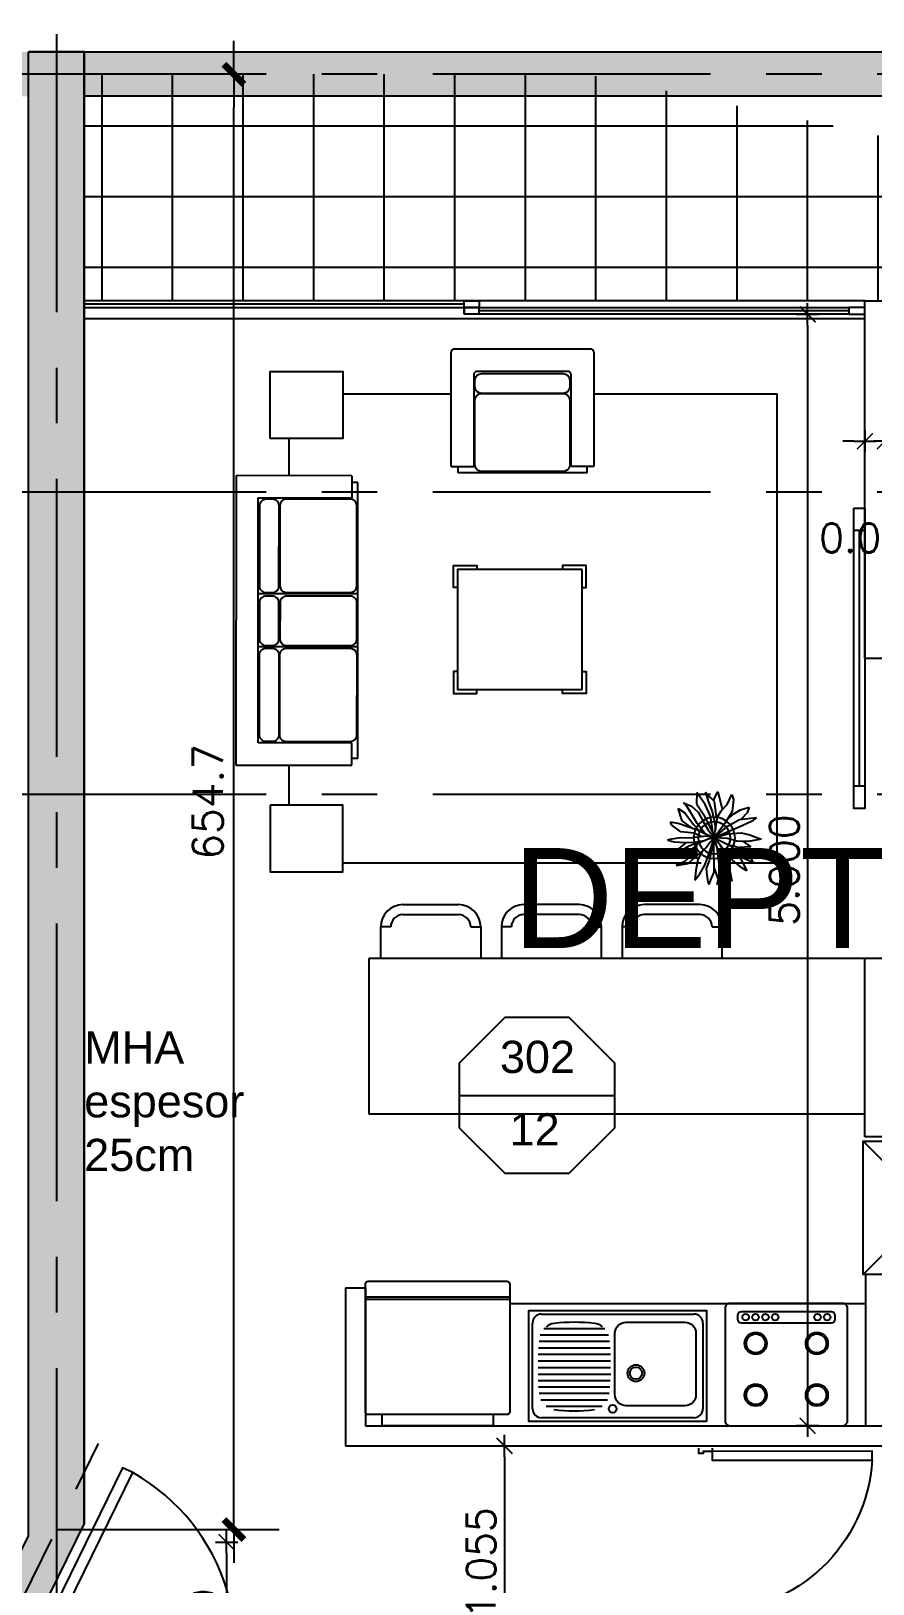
# Model space of a CAD drawing. Header units: millimetres. Extents: x -13 to 194, y -13 to 66.
# Drawn here: x 174.74 to 178.53, y 30.76 to 37.74 of the extents above; entities that cross this region are included whole.
import ezdxf

# ---------------------------------------------------------------- set-up
doc = ezdxf.new("R2010")
doc.units = ezdxf.units.MM
doc.linetypes.add('CENTER', pattern=[2, 1.25, -0.25, 0.25, -0.25])
for name, color, linetype in [('01', 1, 'Continuous'), ('04', 4, 'Continuous'), ('06', 6, 'Continuous'), ('Capa1', 80, 'Continuous'), ('COTAS', 1, 'Continuous'), ('COTAS1', 2, 'Continuous'), ('Cotas2', 1, 'Continuous'), ('EJES', 1, 'CENTER'), ('GRIS', 9, 'Continuous'), ('LOSAS', 7, 'Continuous'), ('MUROS_EST', 5, 'Continuous'), ('PISOS', 8, 'Continuous'), ('PUERTAS', 1, 'Continuous'), ('VIGAS_1', 2, 'Continuous')]:
    doc.layers.add(name, color=color, linetype=linetype)
doc.styles.add('Arial', font='arial.ttf')
doc.styles.add('INTERARQ', font='ROMANS.SHX')
doc.styles.add('ROMANS', font='romans.shx', dxfattribs={"height": 16.875})
doc.styles.get("Standard").update_dxf_attribs({"font": 'arial.ttf'})
doc.dimstyles.new('ESCALA_1-50', dxfattribs={"dimtxt": 0.13, "dimasz": 0.05, "dimexe": 0.18, "dimexo": 0.0625, "dimgap": 0.04, "dimtad": 1, "dimdec": 3, "dimzin": 0, "dimdsep": 46, "dimtxsty": 'INTERARQ', "dimblk": 'DIMTICK', "dimcen": 0.09, "dimse1": 1, "dimse2": 1, "dimclrd": 1, "dimclre": 1, "dimclrt": 2, "dimadec": 0, "dimazin": 0, "dimtfac": 4.5, "dimtdec": 3, "dimtofl": 0, "dimtmove": 2, "dimatfit": 3, "dimldrblk": 'DIMTICK', "dimfxl": 1, "dimtolj": 1, "dimtzin": 0, "dimarcsym": 0})

# ---------------------------------------------------------------- blocks, each defined once
blk = doc.blocks.new('DIMTICK')
at = {"color": 1}
for p, q in [((-1, 0), (1, 0)), ((0, 1), (0, -1))]:
    blk.add_line(p, q, dxfattribs=at)
at = {"color": 3, "const_width": 0.141}
blk.add_lwpolyline([(0.71, 0.71), (-0.71, -0.71)], dxfattribs=at)
blk = doc.blocks.new('*D171')
at = {"layer": '01', "color": 1, "lineweight": -2, "transparency": 16777216}
blk.add_line((175.6181, 30.8941), (175.6181, 30.0741), dxfattribs=at)
at = {"layer": 'Defpoints', "color": 0, "transparency": 16777216}
for p in [(175.8004, 30.9441), (175.6181, 30.0241), (175.8004, 30.0241)]:
    blk.add_point(p, dxfattribs=at)
at = {"layer": '01', "color": 1, "lineweight": -2, "transparency": 16777216, "xscale": 0.05, "yscale": 0.05, "zscale": 0.05}
for p, rotation in [((175.6181, 30.9441), 90), ((175.6181, 30.0241), 270)]:
    blk.add_blockref('DIMTICK', p, dxfattribs=dict(at, rotation=rotation))
at = {"layer": '01', "color": 2, "transparency": 16777216, "insert": (175.5131, 30.4841), "char_height": 0.13, "attachment_point": 5, "rotation": 90, "style": 'INTERARQ'}
blk.add_mtext('\\A1;0.920', dxfattribs=at)
blk = doc.blocks.new('kkk')
at = {"color": 8}
for p, q in [((1260.7491, 67.1294), (1260.7675, 67.0997)), ((1260.8014, 67.1121), (1260.7491, 67.1294)), ((1260.806, 67.1615), (1260.8129, 67.1245)), ((1260.8198, 67.1558), (1260.806, 67.1615)), ((1260.8483, 67.1179), (1260.8198, 67.1558)), ((1260.8737, 67.1195), (1260.8806, 67.1649)), ((1260.8806, 67.1649), (1260.8845, 67.1748)), ((1260.8845, 67.1748), (1260.8906, 67.1459)), ((1260.8906, 67.1459), (1260.8937, 67.0989)), ((1260.9376, 67.1294), (1260.9083, 67.0816)), ((1260.9206, 67.1278), (1260.9337, 67.1517)), ((1260.9329, 67.1657), (1260.9422, 67.1517)), ((1260.9337, 67.1517), (1260.9329, 67.1657)), ((1260.9422, 67.1517), (1260.9376, 67.1294)), ((1260.9776, 67.1038), (1260.993, 67.1368)), ((1260.993, 67.1368), (1260.9837, 67.0857)), ((1260.7244, 67.1063), (1260.7383, 67.0717)), ((1260.7414, 67.0907), (1260.7244, 67.1063)), ((1260.7383, 67.0717), (1260.7637, 67.0428)), ((1260.7714, 67.0717), (1260.7414, 67.0907)), ((1260.7675, 67.0997), (1260.8175, 67.0626)), ((1260.8121, 67.047), (1260.7714, 67.0717)), ((1260.8327, 67.0683), (1260.8014, 67.1121)), ((1260.8129, 67.1245), (1260.8391, 67.0503)), ((1260.8175, 67.0626), (1260.8437, 67.0387)), ((1260.8545, 67.061), (1260.8483, 67.1179)), ((1260.8676, 67.0082), (1260.8752, 67.0783)), ((1260.8752, 67.0783), (1260.8737, 67.1195)), ((1260.9083, 67.0816), (1260.888, 67.0333)), ((1260.8937, 67.0989), (1260.8922, 67.0544)), ((1260.8936, 67.0948), (1260.9206, 67.1278)), ((1260.8999, 67.0478), (1260.9437, 67.0659)), ((1260.9053, 67.0503), (1260.9468, 67.0997)), ((1260.9468, 67.0997), (1260.9376, 67.0626)), ((1260.9437, 67.0659), (1260.9776, 67.1038)), ((1260.9837, 67.0857), (1260.9522, 67.0511)), ((1260.6791, 67.0115), (1260.7168, 67.0008)), ((1260.689, 67.0057), (1260.6791, 67.0115)), ((1260.6806, 67.0494), (1260.7291, 67.0503)), ((1260.7306, 67.0132), (1260.6806, 67.0494)), ((1260.7021, 66.9884), (1260.689, 67.0057)), ((1260.7168, 67.0008), (1260.7614, 66.9835)), ((1260.7291, 67.0503), (1260.7752, 67.0189)), ((1260.7806, 66.9901), (1260.7306, 67.0132)), ((1260.7637, 67.0428), (1260.8037, 67.0214)), ((1260.7752, 67.0189), (1260.8563, 66.9787)), ((1260.8037, 67.0214), (1260.8383, 67.0024)), ((1260.8563, 67.013), (1260.8121, 67.047)), ((1260.8383, 67.0024), (1260.8744, 66.974)), ((1260.8391, 67.0503), (1260.8744, 66.974)), ((1260.8696, 67.0272), (1260.8545, 67.061)), ((1260.8744, 66.974), (1260.8676, 67.0082)), ((1260.8744, 66.974), (1260.8799, 67.0008)), ((1260.9414, 66.9967), (1260.8744, 66.974)), ((1260.8744, 66.974), (1260.9722, 66.9959)), ((1260.8968, 66.9959), (1260.8744, 66.974)), ((1260.8799, 67.0008), (1260.8999, 67.0478)), ((1260.8922, 67.0544), (1260.8838, 67.01)), ((1260.916, 67.0091), (1260.8968, 66.9959)), ((1260.9399, 67.0354), (1260.916, 67.0091)), ((1260.9299, 67.0244), (1260.9676, 67.0445)), ((1260.9522, 67.0511), (1260.9399, 67.0354)), ((1260.9645, 67.0049), (1260.9414, 66.9967)), ((1260.9907, 67.014), (1260.9645, 67.0049)), ((1260.9676, 67.0445), (1261.0145, 67.0527)), ((1260.9722, 66.9959), (1261.006, 67.0082)), ((1261.0284, 67.0354), (1260.9907, 67.014)), ((1261.006, 67.0082), (1261.033, 67.0066)), ((1261.0145, 67.0527), (1261.0561, 67.0577)), ((1261.0561, 67.0577), (1261.0284, 67.0354)), ((1261.033, 67.0066), (1261.0645, 67.0016)), ((1261.0745, 66.9967), (1261.0537, 66.9884)), ((1261.0645, 67.0016), (1261.0745, 66.9967)), ((1260.714, 66.9781), (1260.6752, 66.9588)), ((1260.6752, 66.9588), (1260.7514, 66.9406)), ((1260.7191, 66.9736), (1260.7021, 66.9884)), ((1260.7945, 66.9629), (1260.7191, 66.9736)), ((1260.7583, 66.9447), (1260.7306, 66.9192)), ((1260.7845, 66.9604), (1260.7583, 66.9447)), ((1260.7606, 66.8978), (1260.8121, 66.9291)), ((1260.7614, 66.9835), (1260.8137, 66.972)), ((1260.8475, 66.981), (1260.7806, 66.9901)), ((1260.8283, 66.967), (1260.7845, 66.9604)), ((1260.8121, 66.9291), (1260.8744, 66.974)), ((1260.8137, 66.972), (1260.8416, 66.9688)), ((1260.8744, 66.974), (1260.8245, 66.9175)), ((1260.8268, 66.864), (1260.8744, 66.974)), ((1260.8744, 66.974), (1260.8283, 66.967)), ((1260.8744, 66.974), (1260.8475, 66.981)), ((1260.8744, 66.974), (1260.8575, 66.9159)), ((1260.9353, 66.9761), (1260.8744, 66.974)), ((1260.9807, 66.9423), (1260.8744, 66.974)), ((1260.9068, 66.9472), (1260.8744, 66.974)), ((1260.8744, 66.974), (1260.9091, 66.9027)), ((1260.8768, 66.9175), (1260.8744, 66.974)), ((1260.9391, 66.9266), (1260.9068, 66.9472)), ((1261.0091, 66.9497), (1260.9148, 66.962)), ((1260.9171, 66.9406), (1260.9768, 66.92)), ((1260.983, 66.9752), (1260.9353, 66.9761)), ((1261.023, 66.9208), (1260.9807, 66.9423)), ((1261.0207, 66.9744), (1260.983, 66.9752)), ((1261.0045, 66.9748), (1261.053, 66.9579)), ((1261.0507, 66.9439), (1261.0091, 66.9497)), ((1261.0537, 66.9884), (1261.0207, 66.9744)), ((1261.0745, 66.9637), (1261.0507, 66.9439)), ((1261.053, 66.9579), (1261.0745, 66.9637)), ((1260.7306, 66.9192), (1260.689, 66.8986)), ((1260.689, 66.8986), (1260.7106, 66.892)), ((1260.7106, 66.892), (1260.7606, 66.8978)), ((1260.7714, 66.8903), (1260.7545, 66.8623)), ((1260.7971, 66.9199), (1260.7714, 66.8903)), ((1260.7952, 66.8664), (1260.7875, 66.7931)), ((1260.8245, 66.9175), (1260.7952, 66.8664)), ((1260.8045, 66.8153), (1260.8268, 66.864)), ((1260.8575, 66.9159), (1260.8522, 66.859)), ((1260.8883, 66.8771), (1260.8768, 66.9175)), ((1260.8899, 66.8269), (1260.8883, 66.8771)), ((1260.9168, 66.8681), (1260.9076, 66.9043)), ((1260.9091, 66.9027), (1260.9453, 66.8722)), ((1260.9129, 66.817), (1260.916, 66.8681)), ((1260.916, 66.8681), (1260.956, 66.8203)), ((1260.9714, 66.8945), (1260.9391, 66.9266)), ((1260.9453, 66.8722), (1260.9776, 66.8549)), ((1260.9714, 66.8277), (1260.9545, 66.8673)), ((1261.0022, 66.8565), (1260.9714, 66.8945)), ((1260.9768, 66.92), (1261.0153, 66.9068)), ((1261.0153, 66.9068), (1261.0591, 66.8986)), ((1261.0591, 66.8986), (1261.023, 66.9208)), ((1260.7545, 66.8623), (1260.7421, 66.8252)), ((1260.7421, 66.8252), (1260.7675, 66.8326)), ((1260.7675, 66.8326), (1260.7937, 66.859)), ((1260.7875, 66.7931), (1260.8045, 66.8153)), ((1260.8522, 66.859), (1260.8614, 66.8211)), ((1260.8614, 66.8211), (1260.8799, 66.7733)), ((1260.8799, 66.7733), (1260.8899, 66.8269)), ((1260.8899, 66.85), (1260.9129, 66.817)), ((1260.956, 66.8203), (1260.9814, 66.8071)), ((1260.9814, 66.8071), (1260.9714, 66.8277)), ((1260.9776, 66.8549), (1261.016, 66.8351)), ((1261.016, 66.8351), (1261.0022, 66.8565))]:
    blk.add_line(p, q, dxfattribs=at)
for radius in [0.0887, 0.0687]:
    blk.add_circle((1260.8744, 66.974), radius, dxfattribs=at)
blk = doc.blocks.new('TICK1')
at = {"color": 2}
for points in [[(0, 0), (-1, 0)], [(0, 0), (1, 0)]]:
    blk.add_lwpolyline(points, dxfattribs=at)
at = {"color": 2, "const_width": 0.2}
blk.add_lwpolyline([(-0.3, -0.3), (0.3, 0.3)], dxfattribs=at)
blk = doc.blocks.new('REFRI')
for p, q in [((-0.58, -0.325), (-0.58, 0.325)), ((-0.57, -0.325), (-0.57, 0.325))]:
    blk.add_line(p, q)
blk.add_lwpolyline([(-0.6368, 0.325), (-0.0632, 0.325, -0.414214), (-0.05, 0.3118), (-0.05, -0.3118, -0.414214), (-0.0632, -0.325), (-0.6368, -0.325, -0.414214), (-0.65, -0.3118), (-0.65, 0.3118, -0.414214)], format="xyb", close=True)
blk.add_lwpolyline([(-0.05, 0.25), (0, 0.25), (0, -0.25), (-0.05, -0.25)])
blk = doc.blocks.new('P_75')
at = {"color": 9}
blk.add_arc((-0.0129, 0.0592), 0.7221, 93.33599, 179.93331, dxfattribs=at)
at = {"layer": 'PUERTAS'}
blk.add_lwpolyline([(-0.015, 0.06), (-0.055, 0.06), (-0.055, 0.78), (-0.0149, 0.78)], close=True, dxfattribs=at)
for points in [[(-0.75, 0), (-0.725, 0), (-0.725, 0.02), (-0.735, 0.02), (-0.735, 0.06), (-0.75, 0.06)], [(0, 0.06), (-0.015, 0.06), (-0.015, 0.02), (-0.025, 0.02), (-0.025, 0), (0, 0)]]:
    blk.add_lwpolyline(points, dxfattribs=at)
blk = doc.blocks.new('LAVPLATO')
for p, q in [((-0.383, -0.443), (-0.383, -0.057)), ((-0.343, -0.017), (0.343, -0.017)), ((0.0694, -0.0675), (0.3226, -0.0675)), ((0.383, -0.057), (0.383, -0.443)), ((0.0387, -0.1255), (0.3533, -0.1255)), ((0.0458, -0.0965), (0.3462, -0.0965)), ((0.0338, -0.1835), (0.3582, -0.1835)), ((0.0357, -0.1545), (0.3563, -0.1545)), ((0.0315, -0.2115), (0.3574, -0.2115)), ((0.0319, -0.2415), (0.3578, -0.2415)), ((0.0323, -0.2715), (0.3582, -0.2715)), ((0.0327, -0.3015), (0.3578, -0.3015)), ((0.0342, -0.3305), (0.3563, -0.3305)), ((0.0342, -0.3305), (0.3563, -0.3305)), ((0.0369, -0.3595), (0.3536, -0.3595)), ((0.0369, -0.3595), (0.3536, -0.3595)), ((0.0416, -0.3885), (0.3489, -0.3885)), ((0.0586, -0.4175), (0.3319, -0.4175)), ((0.343, -0.483), (-0.343, -0.483))]:
    blk.add_line(p, q)
blk.add_lwpolyline([(-0.4, 0), (0.4, 0), (0.4, -0.5), (-0.4, -0.5)], close=True)
blk.add_lwpolyline([(-0.302, -0.0709), (-0.037, -0.0709, -0.414214), (0.013, -0.1209), (0.013, -0.3965, -0.414214), (-0.037, -0.4465), (-0.302, -0.4465, -0.414214), (-0.352, -0.3965), (-0.352, -0.1209, -0.414214)], format="xyb", close=True)
for centre, radius in [((0.023, -0.057), 0.0175), ((-0.082, -0.2175), 0.038), ((-0.082, -0.2175), 0.0275)]:
    blk.add_circle(centre, radius)
for centre, radius, start, end in [((-0.343, -0.057), 0.04, 90, 180), ((0.196, -0.7978), 0.75, 83.02075, 96.97925), ((0.343, -0.057), 0.04, 360, 90), ((-0.343, -0.443), 0.04, 180, 270), ((0.1132, -0.3662), 0.075, 233.56948, 263.02075), ((0.1952, 0.3038), 0.75, 263.02075, 276.97925), ((0.2773, -0.3662), 0.075, 276.97925, 306.43052), ((0.343, -0.443), 0.04, 270, 360)]:
    blk.add_arc(centre, radius, start, end)
blk = doc.blocks.new('encimera')
for points in [[(-0.5635, -0.275), (-0.0548, -0.275, 0.414214), (-0.0341, -0.2543), (-0.0341, 0.2543, 0.414214), (-0.0548, 0.275), (-0.5635, 0.275, 0.414214), (-0.5841, 0.2543), (-0.5841, -0.2543, 0.414214)], [(-0.5298, -0.22), (-0.5134, -0.22, 0.414214), (-0.4968, -0.2035), (-0.4968, 0.2035, 0.414214), (-0.5134, 0.22), (-0.5298, 0.22, 0.414214), (-0.5463, 0.2035), (-0.5463, -0.2035, 0.414214)]]:
    blk.add_lwpolyline(points, format="xyb", close=True)
at = {"color": 9}
for centre, radius in [((-0.5218, 0.1843), 0.0148), ((-0.5218, 0.1401), 0.0148), ((-0.4042, 0.1375), 0.0424), ((-0.1716, 0.1375), 0.0424), ((-0.5218, -0.0499), 0.0148), ((-0.5218, -0.0942), 0.0148), ((-0.5218, -0.1385), 0.0148), ((-0.4042, -0.1375), 0.0424), ((-0.1716, -0.1375), 0.0424), ((-0.5218, -0.1828), 0.0148)]:
    blk.add_circle(centre, radius, dxfattribs=at)
for centre in [(-0.4042, 0.1375), (-0.1716, 0.1375), (-0.4042, -0.1375), (-0.1716, -0.1375)]:
    blk.add_circle(centre, 0.05)
blk = doc.blocks.new('*D322')
at = {"layer": '01', "color": 1, "lineweight": -2, "transparency": 16777216}
for p, q in [((178.4406, 35.8964), (178.3906, 35.8964)), ((178.6306, 35.8964), (178.6806, 35.8964))]:
    blk.add_line(p, q, dxfattribs=at)
at = {"layer": 'Defpoints', "color": 0, "transparency": 16777216}
for p in [(178.5806, 36.5273), (178.4906, 36.4472), (178.5806, 35.8964)]:
    blk.add_point(p, dxfattribs=at)
at = {"layer": '01', "color": 1, "lineweight": -2, "transparency": 16777216, "xscale": 0.05, "yscale": 0.05, "zscale": 0.05}
blk.add_blockref('DIMTICK', (178.4906, 35.8964), dxfattribs=at)
at = {"layer": '01', "color": 1, "lineweight": -2, "transparency": 16777216, "xscale": 0.05, "yscale": 0.05, "zscale": 0.05, "rotation": 180}
blk.add_blockref('DIMTICK', (178.5806, 35.8964), dxfattribs=at)
at = {"layer": '01', "color": 2, "transparency": 16777216, "insert": (178.5356, 35.4614), "char_height": 0.13, "attachment_point": 5, "style": 'INTERARQ'}
blk.add_mtext('\\A1;0.090', dxfattribs=at)
blk = doc.blocks.new('*D258')
at = {"layer": '01', "color": 1, "lineweight": -2, "transparency": 16777216}
blk.add_line((178.2324, 36.4172), (178.2324, 31.5173), dxfattribs=at)
at = {"layer": 'Defpoints', "color": 0, "transparency": 16777216}
for p in [(178.4906, 36.4672), (178.2324, 31.4673), (178.4926, 31.4673)]:
    blk.add_point(p, dxfattribs=at)
at = {"layer": '01', "color": 1, "lineweight": -2, "transparency": 16777216, "xscale": 0.05, "yscale": 0.05, "zscale": 0.05}
for p, rotation in [((178.2324, 36.4672), 90), ((178.2324, 31.4673), 270)]:
    blk.add_blockref('DIMTICK', p, dxfattribs=dict(at, rotation=rotation))
at = {"layer": '01', "color": 2, "transparency": 16777216, "insert": (178.1274, 33.9672), "char_height": 0.13, "attachment_point": 5, "rotation": 90, "style": 'INTERARQ'}
blk.add_mtext('\\A1;5.000', dxfattribs=at)
blk = doc.blocks.new('*D264')
at = {"layer": '01', "color": 1, "lineweight": -2, "transparency": 16777216}
blk.add_line((176.8688, 31.3273), (176.8688, 30.3723), dxfattribs=at)
at = {"layer": 'Defpoints', "color": 0, "transparency": 16777216}
for p in [(176.1525, 31.3773), (176.1525, 30.3223), (176.8688, 30.3223)]:
    blk.add_point(p, dxfattribs=at)
at = {"layer": '01', "color": 1, "lineweight": -2, "transparency": 16777216, "xscale": 0.05, "yscale": 0.05, "zscale": 0.05}
for p, rotation in [((176.8688, 31.3773), 90), ((176.8688, 30.3223), 270)]:
    blk.add_blockref('DIMTICK', p, dxfattribs=dict(at, rotation=rotation))
at = {"layer": '01', "color": 2, "transparency": 16777216, "insert": (176.7638, 30.8498), "char_height": 0.13, "attachment_point": 5, "rotation": 90, "style": 'INTERARQ'}
blk.add_mtext('\\A1;1.055', dxfattribs=at)

msp = doc.modelspace()

# ---------------------------------------------------------------- hatches: boundary and pattern name
at = {"layer": 'MUROS_EST', "transparency": 33554687}
h = msp.add_hatch(color=256, dxfattribs=at)
h.dxf.hatch_style = 1
h.paths.add_polyline_path([(181.4106, 23.5073), (181.1606, 23.5073), (181.1606, 21.5273), (177.9375, 21.5273), (177.9375, 25.2273), (175.6025, 25.2273), (175.6025, 25.0273), (177.7375, 25.0273), (177.7375, 21.5273), (175.6025, 21.5273), (175.6025, 21.3273), (180.8606, 21.3273), (180.8606, 21.1419), (181.0606, 21.1419), (181.0606, 21.3273), (181.4117, 21.3273)])
h.paths.add_polyline_path([(181.4106, 30.0873), (181.1606, 30.0873), (181.1606, 29.0223), (175.8025, 29.0223), (175.8025, 30.0458), (175.6025, 30.0458), (175.6025, 28.7723), (175.9606, 28.7723), (175.9606, 26.1803), (176.1606, 26.1803), (176.1606, 28.7723), (181.4106, 28.7723)])
h.paths.add_polyline_path([(174.9775, 37.6473), (174.7275, 37.6473), (174.7275, 37.4473), (174.7275, 30.9728), (174.441, 30.3884), (174.6206, 30.3003), (174.9775, 31.0284)])
h.paths.add_polyline_path([(169.0025, 37.4473), (170.185, 37.4473), (170.185, 37.6473), (168.7525, 37.6473), (168.7525, 33.7473), (169.0025, 33.7473)])
h.paths.add_polyline_path([(174.2025, 24.9373), (174.0025, 24.9373), (174.0025, 23.4773), (168.3025, 23.4773), (168.3025, 23.2773), (174.0025, 23.2773), (174.0025, 21.8173), (174.2025, 21.8173)])
h.paths.add_polyline_path([(174.2025, 20.8673), (174.0025, 20.8673), (174.0025, 18.2773), (168.3025, 18.2773), (168.3025, 18.0773), (168.8025, 18.0773), (168.8025, 17.0773), (169.0025, 17.0773), (169.0025, 18.0773), (174.0025, 18.0773), (174.0025, 17.5773), (174.2025, 17.5773)])
h.paths.add_polyline_path([(174.9525, 15.9873), (174.6078, 16.7181), (174.4269, 16.6328), (174.7525, 15.9425), (174.7525, 13.7227), (174.7525, 9.5444), (174.7525, 9.2944), (174.9525, 9.2944), (174.9525, 9.4944), (174.9525, 9.5405), (174.9525, 13.7227)])
h.paths.add_polyline_path([(169.0025, 12.7707), (168.8025, 12.7707), (168.8025, 9.4944), (169.0025, 9.4944)])
h.paths.add_polyline_path([(169.0025, 12.9773), (168.8025, 12.9773), (168.8025, 12.7707), (169.0025, 12.7707)])
h.paths.add_polyline_path([(170.187, 9.4944), (169.0025, 9.4944), (169.0025, 9.2944), (170.187, 9.2944)])
h.paths.add_polyline_path([(169.0025, 9.4944), (168.8025, 9.4944), (168.8025, 9.2944), (169.0025, 9.2944)])
h.paths.add_polyline_path([(181.3606, 14.0173), (181.1606, 14.0173), (181.1606, 12.7707), (181.3606, 12.7707)])
h.paths.add_polyline_path([(181.3606, 12.7707), (181.1606, 12.7707), (181.1606, 9.4944), (181.3606, 9.4944)])
h.paths.add_polyline_path([(181.1606, 9.4944), (180.9606, 9.4944), (180.9606, 9.2944), (181.1606, 9.2944)])
h.paths.add_polyline_path([(181.3606, 9.4944), (181.1606, 9.4944), (181.1606, 9.2944), (181.3606, 9.2944)])
at = {"layer": 'PISOS'}
h = msp.add_hatch(dxfattribs=at)
h.set_pattern_fill('ANSI37', color=256, scale=0.1, angle=45, style=0)
h.set_pattern_definition([(90, (-683.78006, 1128.5619), (-0.3175, 1e-16), []), (180, (-683.78006, 1128.5619), (-1e-16, -0.3175), [])])
h.paths.add_polyline_path([(181.1606, 37.5473), (181.1606, 37.4487), (180.3369, 36.8976), (177.2375, 37.5473)], flags=0)
h.paths.add_polyline_path([(177.2375, 37.5473), (177.2375, 36.5273), (178.4906, 36.5273), (178.6281, 36.5273), (181.1606, 36.5272), (181.1606, 36.8272), (181.1606, 37.5473)])
h.paths.add_polyline_path([(176.6362, 37.5473), (175.6509, 37.5473), (175.6509, 37.3973), (175.6509, 36.5273), (177.2375, 36.5273), (177.2375, 37.5473)])
h.paths.add_polyline_path([(175.6509, 37.3973), (175.6509, 37.5473), (174.9775, 37.5473), (174.9775, 36.5273), (175.6509, 36.5273)])
at = {"layer": 'VIGAS_1', "transparency": 33554687}
h = msp.add_hatch(color=256, dxfattribs=at)
h.dxf.hatch_style = 1
h.paths.add_polyline_path([(181.4106, 37.4487), (181.1606, 37.4487), (181.1606, 36.8272), (181.4106, 36.8272)])
h.paths.add_polyline_path([(181.4106, 37.6473), (174.9775, 37.6473), (174.9775, 37.4487), (181.4106, 37.4487)])
h.paths.add_polyline_path([(174.7275, 37.6473), (170.185, 37.6473), (170.185, 37.4473), (174.7275, 37.4473)])

# ---------------------------------------------------------------- linework, layer by layer
at = {"layer": '06'}
for p, q in [((174.9775, 37.6473), (174.7275, 37.6473)), ((178.4906, 34.9195), (178.4906, 36.5273)), ((178.4906, 36.5273), (178.5806, 36.5273)), ((178.5806, 34.9195), (178.4906, 34.9195)), ((178.4906, 32.7673), (178.4906, 33.5695)), ((178.5806, 33.5695), (178.4906, 33.5695)), ((179.0826, 32.7673), (178.4906, 32.7673)), ((176.1525, 32.0873), (176.2425, 32.0873)), ((176.1525, 32.0873), (176.1525, 31.3773)), ((176.2425, 32.0873), (176.2425, 31.4673)), ((176.2425, 31.4673), (178.7801, 31.4673)), ((176.1525, 31.3773), (181.1606, 31.3773))]:
    msp.add_line(p, q, dxfattribs=at)
at = {"layer": 'COTAS'}
for p, q in [((178.4906, 36.5273), (174.9775, 36.5273)), ((176.6867, 36.5122), (174.9775, 36.5123)), ((174.9775, 36.4973), (176.7542, 36.4972)), ((176.6867, 36.4972), (176.6867, 36.5272)), ((176.6867, 36.5272), (176.7542, 36.5272)), ((176.6867, 36.4672), (176.6867, 36.4972)), ((176.6867, 36.4972), (176.7542, 36.4972)), ((176.7542, 36.4972), (176.6867, 36.4972)), ((176.6867, 36.4972), (176.6867, 36.4672)), ((178.418, 36.4672), (176.6867, 36.4672)), ((176.7542, 36.5272), (176.7542, 36.4972)), ((176.7542, 36.4672), (176.7542, 36.4972)), ((176.7542, 36.4972), (178.418, 36.4972)), ((178.418, 36.4822), (176.7542, 36.4822)), ((178.418, 36.4972), (178.418, 36.4672)), ((178.4906, 36.4972), (178.418, 36.4972)), ((178.418, 36.4672), (178.4906, 36.4672)), ((178.4906, 36.4472), (174.9775, 36.4473))]:
    msp.add_line(p, q, dxfattribs=at)
at = {"layer": 'COTAS1', "color": 2}
msp.add_line((175.6509, 31.1506), (175.6509, 37.3973), dxfattribs=at)
at = {"layer": 'Cotas2'}
msp.add_line((174.8525, 31.0006), (175.8547, 31.0006), dxfattribs=at)
at = {"layer": 'EJES'}
for p, q in [((174.8525, 41.7272), (174.8525, 5.5947)), ((185.796, 37.5473), (164.6028, 37.5473)), ((185.796, 35.6673), (164.6028, 35.6673)), ((185.796, 34.3071), (164.6028, 34.3071)), ((174.2809, 29.8346), (175.0424, 31.3878))]:
    msp.add_line(p, q, dxfattribs=at)
at = {"layer": 'GRIS'}
for p, q in [((174.7525, 37.6473), (174.9525, 37.6473)), ((177.24, 35.7548), (177.2399, 35.7825)), ((176.182, 35.7412), (176.182, 35.6415)), ((176.2093, 35.7111), (176.182, 35.7111)), ((178.4906, 35.4945), (178.4406, 35.4945)), ((178.4656, 34.3445), (178.4656, 35.4945)), ((176.209, 35.2091), (175.7601, 35.2094)), ((176.2089, 34.9713), (175.7599, 34.9715)), ((178.4906, 34.3445), (178.4406, 34.3445)), ((178.4826, 32.1473), (179.0826, 32.7473)), ((178.4826, 32.7473), (179.0826, 32.1473)), ((178.4926, 32.1473), (178.4926, 31.4673))]:
    msp.add_line(p, q, dxfattribs=at)
at = {"layer": 'GRIS', "color": 9}
for p, q in [((176.6288, 35.7822), (176.6286, 36.2965)), ((176.6439, 36.3118), (177.255, 36.3121)), ((177.2703, 36.2968), (177.2705, 35.7825)), ((176.73, 36.1952), (176.7302, 35.7822)), ((177.1537, 36.2107), (176.7453, 36.2105)), ((177.1692, 35.7824), (177.169, 36.1954)), ((176.6288, 35.7822), (176.7302, 35.7822)), ((176.6595, 35.7545), (176.6594, 35.7822)), ((177.2705, 35.7825), (177.1692, 35.7824)), ((175.6606, 35.7415), (175.6599, 34.4395)), ((176.182, 35.7412), (175.6606, 35.7415)), ((176.2087, 34.4693), (176.2093, 35.7111)), ((177.24, 35.7548), (176.6595, 35.7545)), ((175.7597, 34.5392), (175.7603, 35.6417)), ((175.7603, 35.6417), (176.182, 35.6415)), ((176.1814, 34.539), (175.7597, 34.5392)), ((176.1814, 34.4392), (176.1814, 34.539)), ((175.6599, 34.4395), (176.1814, 34.4392)), ((176.2087, 34.4693), (176.1814, 34.4694)), ((176.4115, 33.8116), (176.6615, 33.8117)), ((177.2046, 33.8116), (176.9546, 33.8117)), ((177.7475, 33.8116), (177.4975, 33.8116)), ((176.4116, 33.7666), (176.6616, 33.7667)), ((177.2046, 33.7666), (176.9546, 33.7667)), ((177.7475, 33.7666), (177.4975, 33.7666)), ((176.3116, 33.5695), (176.3116, 33.7116)), ((176.3566, 33.7116), (176.3116, 33.7116)), ((176.7166, 33.7117), (176.7616, 33.7117)), ((176.7616, 33.7117), (176.7616, 33.5696)), ((176.8546, 33.7117), (176.8545, 33.5696)), ((176.8996, 33.7117), (176.8546, 33.7117)), ((177.2596, 33.7116), (177.3046, 33.7116)), ((177.3045, 33.5695), (177.3046, 33.7116)), ((177.3975, 33.7116), (177.3975, 33.5695)), ((177.4425, 33.7116), (177.3975, 33.7116)), ((177.8025, 33.7116), (177.8475, 33.7115)), ((177.8475, 33.5694), (177.8475, 33.7115)), ((178.4906, 33.5695), (176.2586, 33.5695)), ((176.2586, 33.5695), (176.2586, 32.8695)), ((178.4906, 32.8695), (176.2586, 32.8695)), ((178.4926, 32.0165), (176.8925, 32.0165))]:
    msp.add_line(p, q, dxfattribs=at)
for points in [[(175.8139, 35.9091), (175.8139, 36.2101), (176.1412, 36.2101), (176.1412, 35.9091)], [(177.2174, 35.3191), (176.6574, 35.3191), (176.6574, 34.7791), (177.2174, 34.7791)], [(175.8139, 34.2596), (175.8139, 33.9586), (176.1412, 33.9586), (176.1412, 34.2596)]]:
    msp.add_lwpolyline(points, close=True, dxfattribs=at)
for points in [[(176.7661, 36.2005), (177.1317, 36.2007, -0.414214), (177.1623, 36.1701), (177.1623, 36.1422, -0.414214), (177.1317, 36.1116), (176.7661, 36.1115, -0.414214), (176.7355, 36.1421), (176.7355, 36.1699, -0.414214)], [(176.7661, 36.1112), (177.1317, 36.1114, -0.414214), (177.1624, 36.0808), (177.1625, 35.7909, -0.414214), (177.1319, 35.7602), (176.7663, 35.7601, -0.414214), (176.7357, 35.7907), (176.7355, 36.0806, -0.414214)], [(175.7663, 35.6055), (175.7661, 35.2455, 0.414214), (175.7963, 35.2154), (175.8237, 35.2153, 0.414214), (175.8538, 35.2455), (175.854, 35.6055, 0.414214), (175.8239, 35.6356), (175.7965, 35.6356, 0.414214)], [(175.8581, 35.606), (175.8579, 35.2461, 0.414214), (175.888, 35.2159), (176.1735, 35.2158, 0.414214), (176.2036, 35.2459), (176.2038, 35.6059, 0.414214), (176.1737, 35.636), (175.8882, 35.6362, 0.414214)], [(175.7661, 35.1698), (175.766, 35.007, 0.414214), (175.7961, 34.9768), (175.8235, 34.9768, 0.414214), (175.8537, 35.0069), (175.8538, 35.1697, 0.414214), (175.8237, 35.1999), (175.7963, 35.1999, 0.414214)], [(175.8586, 35.1697), (175.8584, 35.0069, 0.414214), (175.8886, 34.9768), (176.174, 34.9767, 0.414214), (176.2042, 35.0068), (176.2043, 35.1696, 0.414214), (176.1742, 35.1997), (175.8887, 35.1999, 0.414214)], [(175.7658, 34.5753), (175.766, 34.9353, -0.414214), (175.7961, 34.9654), (175.8235, 34.9654, -0.414214), (175.8537, 34.9353), (175.8535, 34.5753, -0.414214), (175.8234, 34.5452), (175.7959, 34.5452, -0.414214)], [(175.8576, 34.5747), (175.8577, 34.9347, -0.414214), (175.8879, 34.9648), (176.1733, 34.9647, -0.414214), (176.2035, 34.9345), (176.2033, 34.5745, -0.414214), (176.1731, 34.5444), (175.8877, 34.5445, -0.414214)]]:
    msp.add_lwpolyline(points, format="xyb", close=True, dxfattribs=at)
for points in [[(176.6287, 36.1077), (176.1412, 36.1077)], [(177.8878, 33.9991), (178.0948, 33.9991), (178.0948, 36.1077), (177.2704, 36.1077)], [(175.8979, 35.9091), (175.8979, 35.7414)], [(176.6574, 35.2384), (176.6392, 35.2384), (176.6392, 35.3368), (176.7447, 35.3368), (176.7447, 35.3191)], [(177.2174, 35.2384), (177.2357, 35.2384), (177.2357, 35.3368), (177.1301, 35.3368), (177.1301, 35.3191)], [(176.6574, 34.8597), (176.6392, 34.8597), (176.6392, 34.7613), (176.7447, 34.7613), (176.7447, 34.7791)], [(177.2174, 34.8597), (177.2357, 34.8597), (177.2357, 34.7613), (177.1301, 34.7613), (177.1301, 34.7791)], [(175.8979, 34.4393), (175.8979, 34.2596)], [(176.1412, 33.9991), (177.754, 33.9991)]]:
    msp.add_lwpolyline(points, dxfattribs=at)
at = {"layer": 'GRIS', "flags": 128}
msp.add_lwpolyline([(178.4406, 35.5945), (178.4906, 35.5945), (178.4906, 34.2445), (178.4406, 34.2445)], close=True, dxfattribs=at)
at = {"layer": 'GRIS'}
for points in [[(179.0826, 32.7473), (179.0826, 32.1473), (178.4826, 32.1473), (178.4826, 32.7473)], [(174.7489, 30.4599), (174.7944, 30.4376), (175.1957, 31.2565), (175.1502, 31.2788)]]:
    msp.add_lwpolyline(points, close=True, dxfattribs=at)
at = {"layer": 'GRIS', "color": 9}
for centre, radius, start, end in [((176.6439, 36.2965), 0.0153, 90.02587, 180.02587), ((177.255, 36.2968), 0.0153, 0.02587, 90.02587), ((176.7453, 36.1952), 0.0153, 90.02587, 180.02587), ((177.1537, 36.1954), 0.0153, 0.02587, 90.02587), ((176.4116, 33.7116), 0.1, 90.01038, 180.01038), ((176.6616, 33.7117), 0.1, 0.01038, 90.01038), ((176.9546, 33.7117), 0.1, 89.98962, 179.98962), ((177.2046, 33.7116), 0.1, 359.98962, 89.98962), ((177.4975, 33.7116), 0.1, 89.98962, 179.98962), ((177.7475, 33.7116), 0.1, 359.98962, 89.98962), ((176.4116, 33.7116), 0.055, 90.01038, 180.01038), ((176.6616, 33.7117), 0.055, 0.01038, 90.01038), ((177.2046, 33.7116), 0.055, 359.98962, 89.98962), ((177.4975, 33.7116), 0.055, 89.98962, 179.98962), ((177.7475, 33.7116), 0.055, 359.98962, 89.98962), ((174.7461, 30.4601), 0.9146, 333.95445, 60.55177)]:
    msp.add_arc(centre, radius, start, end, dxfattribs=at)
at = {"layer": 'GRIS'}
msp.add_arc((176.9546, 33.7117), 0.055, 89.98962, 179.98962, dxfattribs=at)
at = {"layer": 'LOSAS'}
msp.add_line((176.6649, 32.9532), (177.3649, 32.9532), dxfattribs=at)
msp.add_lwpolyline([(176.6649, 32.8082), (176.8699, 32.6032), (177.1598, 32.6032), (177.3649, 32.8082), (177.3649, 33.0981), (177.1598, 33.3032), (176.8699, 33.3032), (176.6649, 33.0981)], close=True, dxfattribs=at)
at = {"layer": 'MUROS_EST'}
msp.add_line((174.9775, 31.0284), (174.9775, 37.6473), dxfattribs=at)
msp.add_lwpolyline([(174.7275, 37.6473), (174.9775, 37.6473), (174.9775, 31.0284), (174.6206, 30.3003), (174.441, 30.3884), (174.7275, 30.9728), (174.7275, 37.6473)], dxfattribs=at)
at = {"layer": 'VIGAS_1'}
msp.add_lwpolyline([(174.9775, 37.6473), (181.4106, 37.6473), (181.4106, 37.4487), (174.9775, 37.4487)], close=True, dxfattribs=at)

# ---------------------------------------------------------------- block references
at = {"layer": 'COTAS1', "color": 2, "xscale": 0.1500000000000909, "yscale": 0.1500000000000909, "zscale": 0.1500000000000909}
for p, rotation in [((175.6509, 37.5473), 90), ((175.6509, 31.0006), 270)]:
    msp.add_blockref('TICK1', p, dxfattribs=dict(at, rotation=rotation))
at = {"layer": 'GRIS', "xscale": -1.050000000000181, "yscale": 1.049999999999272, "zscale": 1.049999999999999, "rotation": 89.99999921388418}
msp.add_blockref('kkk', (248.1354, 1358.03), dxfattribs=at)
at = {"layer": 'GRIS', "color": 9}
for name, p, rotation in [('REFRI', (176.5675, 31.4673), 270), ('encimera', (178.1367, 31.4337), 270), ('LAVPLATO', (177.3782, 31.4866), 180)]:
    msp.add_blockref(name, p, dxfattribs=dict(at, rotation=rotation))
at = {"layer": 'GRIS', "extrusion": (0, 0, -1), "zscale": -1, "rotation": 90}
msp.add_blockref('P_75', (-177.7425, 31.3673), dxfattribs=at)

# ---------------------------------------------------------------- texts
at = {"layer": '04', "style": 'Arial'}
msp.add_text('DEPTO. E', height=0.45, dxfattribs=at).set_placement((176.9047, 33.6164))
at = {"layer": 'Capa1', "insert": (174.9775, 33.2415), "char_height": 0.144975, "attachment_point": 1}
msp.add_mtext_dynamic_manual_height_columns('MHA espesor 25cm', width=1.208581, gutter_width=0.7249, heights=[0], dxfattribs=at)
at = {"layer": 'COTAS1', "color": 3, "insert": (175.5334, 34.2739), "char_height": 0.135, "attachment_point": 5, "rotation": 90, "style": 'ROMANS'}
msp.add_mtext('\\A1;654.7', dxfattribs=at)
at = {"layer": 'LOSAS'}
for s, p in [('302', (176.8479, 33.0543)), ('12', (176.8915, 32.7282))]:
    msp.add_text(s, height=0.14497, dxfattribs=at).set_placement(p)

# ---------------------------------------------------------------- dimensions: what is measured, and where the dimension line sits
at = {"layer": '01'}
for base, p1, p2, picture, middle in [((178.2324, 31.4673), (178.4906, 36.4672), (178.4926, 31.4673), '*D258', (178.1274, 33.9672)), ((176.8688, 30.3223), (176.1525, 31.3773), (176.1525, 30.3223), '*D264', (176.7638, 30.8498)), ((175.6181, 30.0241), (175.8004, 30.9441), (175.8004, 30.0241), '*D171', (175.5131, 30.4841))]:
    dim = msp.add_linear_dim(base=base, p1=p1, p2=p2, angle=90, dimstyle='ESCALA_1-50', dxfattribs=at)
    dim.commit()
    dim.dimension.update_dxf_attribs({"geometry": picture, "text_midpoint": middle})
dim = msp.add_linear_dim(base=(178.5806, 35.8964), p1=(178.4906, 36.4472), p2=(178.5806, 36.5273), dimstyle='ESCALA_1-50', dxfattribs=at)
dim.commit()
dim.dimension.update_dxf_attribs({"geometry": '*D322', "text_midpoint": (178.5356, 35.4614)})

doc.saveas('drawing.dxf')
